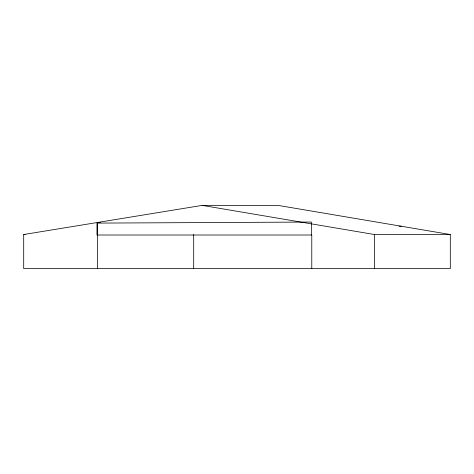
<?xml version="1.0" encoding="UTF-8"?>
<svg xmlns="http://www.w3.org/2000/svg" width="474" height="474" viewBox="0 0 474 474"><rect width="100%" height="100%" fill="white"/><g stroke="black" fill="none" stroke-linecap="round" stroke-linejoin="round"><path stroke-width="0.71" d="M23.7 234.523L202.202 205.39L278.031 205.39L450.3 234.523L450.3 268.61L23.7 268.61L23.7 234.523L25.181 234.523M100.34 222.496L97.395 222.496L97.395 268.61M399.025 226.228L401.247 226.228M202.202 205.39L374.472 234.523L450.3 234.523M374.472 234.523L374.472 268.61M311.779 268.61L311.779 235.009L96.98 235.009L96.98 223.1L311.365 222.051L311.365 235.009M193.694 234.523L193.694 268.61"/></g></svg>
